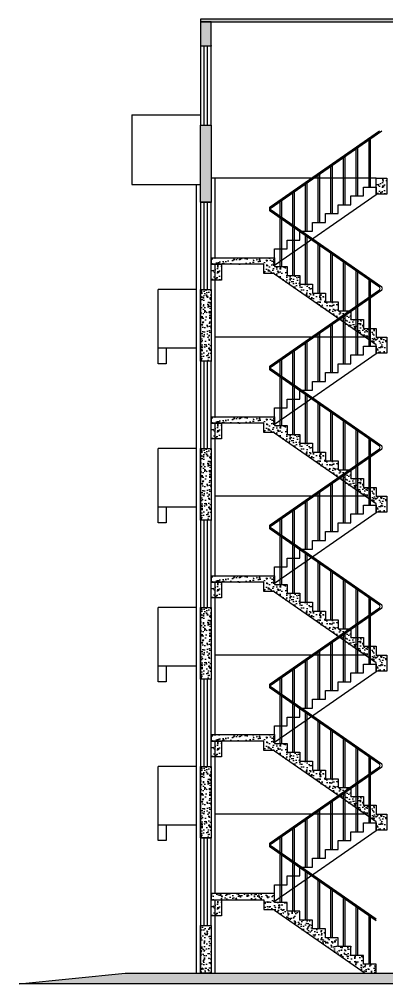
# Model space of a CAD drawing. Extents: x -14624 to 4800, y -200 to 18000.
# Drawn here: x -14624 to -7680, y -200 to 18000 of the extents above; entities that cross this region are included whole.
import ezdxf

# ---------------------------------------------------------------- set-up
doc = ezdxf.new("R2010")
doc.units = 0
doc.header["$LTSCALE"] = 10
doc.header["$MEASUREMENT"] = 0
for name, color, linetype in [('E_BALCONY', 6, 'Continuous'), ('E_LINE', 7, 'Continuous'), ('E_SPACE', 7, 'Continuous'), ('E_STAIR', 2, 'Continuous'), ('l#Beam', 40, 'Continuous'), ('l#stair', 92, 'Continuous'), ('l@Beam', 30, 'Continuous'), ('l@Column', 170, 'Continuous'), ('l@Floor', 133, 'Continuous'), ('l@Stair', 75, 'Continuous'), ('l@Wall', 201, 'Continuous'), ('S_E_STAIR', 4, 'Continuous'), ('S_STAIR', 9, 'Continuous'), ('S_WALL', 9, 'Continuous'), ('S_WINDOW', 4, 'Continuous')]:
    doc.layers.add(name, color=color, linetype=linetype)
pattern_1 = [(50, (0, 0), (182.1847, -15.9391), [19.05, -209.55]), (355, (0, 0), (-35.2428, 191.0566), [15.24, -167.64]), (100.451, (15.18, -1.33), (146.9425, 175.1167), [16.19, -178.09]), (46.1842, (0, 50.8), (271.079, -42.0423), [28.575, -314.325]), (96.6356, (22.6, 47.3), (237.4042, 247.4256), [24.285, -267.135]), (351.184, (0, 50.8), (237.4046, 247.425), [22.86, -251.46]), (21, (25.4, 38.1), (151.6149, -102.2655), [19.05, -209.55]), (326, (25.4, 38.1), (61.802, 184.188), [15.24, -167.64]), (71.4514, (38.03, 29.58), (213.4165, 81.9229), [16.19, -178.09]), (37.5, (0, 0), (3.0886, 84.55504), [0, -165.608, 0, -170.18, 0, -168.275]), (7.5, (0, 0), (66.81966, 100.18057), [0, -97.028, 0, -161.798, 0, -64.135]), (327.5, (-56.64, 0), (135.5906, -5.72874), [0, -63.5, 0, -198.12, 0, -262.89]), (317.5, (-82.04, 0), (148.1292, 25.4265), [0, -82.55, 0, -131.572, 0, -186.69])]
pattern_2 = [(50, (0, 3000), (182.1847, -15.939), [19.05, -209.55]), (355, (0, 3000), (-35.2428, 191.0566), [15.24, -167.64]), (100.451, (15.18, 2998.67), (146.9425, 175.1167), [16.19, -178.09]), (46.1842, (0, 3050.8), (271.079, -42.0423), [28.575, -314.325]), (96.6356, (22.6, 3047.3), (237.404, 247.4256), [24.285, -267.135]), (351.184, (0, 3050.8), (237.4046, 247.425), [22.86, -251.46]), (21, (25.4, 3038.1), (151.6149, -102.2655), [19.05, -209.55]), (326, (25.4, 3038.1), (61.802, 184.188), [15.24, -167.64]), (71.4514, (38.03, 3029.58), (213.4165, 81.9229), [16.19, -178.09]), (37.5, (0, 3000), (3.0886, 84.55504), [0, -165.608, 0, -170.18, 0, -168.275]), (7.5, (0, 3000), (66.81966, 100.1806), [0, -97.028, 0, -161.798, 0, -64.135]), (327.5, (-56.64, 3000), (135.5906, -5.72874), [0, -63.5, 0, -198.12, 0, -262.89]), (317.5, (-82.04, 3000), (148.1292, 25.4265), [0, -82.55, 0, -131.572, 0, -186.69])]
pattern_3 = [(50, (0, 6000), (182.1847, -15.939), [19.05, -209.55]), (355, (0, 6000), (-35.2428, 191.0566), [15.24, -167.64]), (100.451, (15.18, 5998.67), (146.9425, 175.1167), [16.19, -178.09]), (46.1842, (0, 6050.8), (271.079, -42.0423), [28.575, -314.325]), (96.6356, (22.6, 6047.3), (237.404, 247.4256), [24.285, -267.135]), (351.184, (0, 6050.8), (237.4046, 247.425), [22.86, -251.46]), (21, (25.4, 6038.1), (151.6149, -102.2655), [19.05, -209.55]), (326, (25.4, 6038.1), (61.802, 184.188), [15.24, -167.64]), (71.4514, (38.03, 6029.58), (213.4165, 81.9229), [16.19, -178.09]), (37.5, (0, 6000), (3.0886, 84.55504), [0, -165.608, 0, -170.18, 0, -168.275]), (7.5, (0, 6000), (66.81966, 100.1806), [0, -97.028, 0, -161.798, 0, -64.135]), (327.5, (-56.64, 6000), (135.5906, -5.72874), [0, -63.5, 0, -198.12, 0, -262.89]), (317.5, (-82.04, 6000), (148.1292, 25.4265), [0, -82.55, 0, -131.572, 0, -186.69])]
pattern_4 = [(50, (0, 9000), (182.1847, -15.939), [19.05, -209.55]), (355, (0, 9000), (-35.2428, 191.0566), [15.24, -167.64]), (100.451, (15.18, 8998.67), (146.9425, 175.1167), [16.19, -178.09]), (46.1842, (0, 9050.8), (271.079, -42.0423), [28.575, -314.325]), (96.6356, (22.6, 9047.3), (237.404, 247.4256), [24.285, -267.135]), (351.184, (0, 9050.8), (237.4046, 247.425), [22.86, -251.46]), (21, (25.4, 9038.1), (151.6149, -102.2655), [19.05, -209.55]), (326, (25.4, 9038.1), (61.802, 184.188), [15.24, -167.64]), (71.4514, (38.03, 9029.58), (213.4165, 81.9229), [16.19, -178.09]), (37.5, (0, 9000), (3.0886, 84.55504), [0, -165.608, 0, -170.18, 0, -168.275]), (7.5, (0, 9000), (66.81966, 100.1806), [0, -97.028, 0, -161.798, 0, -64.135]), (327.5, (-56.64, 9000), (135.5906, -5.72874), [0, -63.5, 0, -198.12, 0, -262.89]), (317.5, (-82.04, 9000), (148.1292, 25.4265), [0, -82.55, 0, -131.572, 0, -186.69])]

# ---------------------------------------------------------------- blocks, each defined once
blk = doc.blocks.new('*U3')
at = {"layer": 'E_BALCONY'}
for p, q in [((0, 0), (0, 1100)), ((725, 1100), (0, 1100)), ((0, 0), (725, 0))]:
    blk.add_line(p, q, dxfattribs=at)
blk = doc.blocks.new('$TCHSYS$SECTWIN')
for p, q in [((0.35, 0), (0.35, 1)), ((0.65, 0), (0.65, 1))]:
    blk.add_line(p, q)
blk.add_point((1, 1))

msp = doc.modelspace()

# ---------------------------------------------------------------- hatches: boundary and pattern name
at = {"layer": 'l#Beam'}
h = msp.add_hatch(dxfattribs=at)
h.set_pattern_fill('AR-CONC', color=256, scale=100)
h.set_pattern_definition([(50, (2341.28, 11161.5), (182.1847, -15.939), [19.05, -209.55]), (355, (2341.28, 11161.5), (-35.2428, 191.0566), [15.24, -167.64]), (100.451, (2356.47, 11160.17), (146.9425, 175.1167), [16.19, -178.09]), (46.1842, (2341.28, 11212.3), (271.079, -42.0423), [28.575, -314.325]), (96.6356, (2363.87, 11208.8), (237.404, 247.4256), [24.285, -267.135]), (351.184, (2341.28, 11212.3), (237.4046, 247.425), [22.86, -251.46]), (21, (2366.68, 11199.6), (151.6149, -102.2655), [19.05, -209.55]), (326, (2366.68, 11199.6), (61.802, 184.188), [15.24, -167.64]), (71.4514, (2379.32, 11191.08), (213.4165, 81.9229), [16.19, -178.09]), (37.5, (2341.285, 11161.5), (3.0886, 84.55504), [0, -165.608, 0, -170.18, 0, -168.275]), (7.5, (2341.285, 11161.5), (66.8197, 100.1806), [0, -97.028, 0, -161.798, 0, -64.135]), (327.5, (2284.64, 11161.5), (135.5906, -5.72874), [0, -63.5, 0, -198.12, 0, -262.89]), (317.5, (2259.24, 11161.5), (148.1292, 25.4265), [0, -82.55, 0, -131.572, 0, -186.69])])
h.paths.add_polyline_path([(-7680, 15000), (-7880, 15000), (-7880, 14700), (-7680, 14700)])
h = msp.add_hatch(dxfattribs=at)
h.set_pattern_fill('AR-CONC', color=256, scale=100)
h.set_pattern_definition([(50, (-778.72, 9541.53), (182.1847, -15.939), [19.05, -209.55]), (355, (-778.72, 9541.53), (-35.2428, 191.0566), [15.24, -167.64]), (100.451, (-763.53, 9540.2), (146.9425, 175.1167), [16.19, -178.09]), (46.1842, (-778.72, 9592.33), (271.079, -42.0423), [28.575, -314.325]), (96.6356, (-756.13, 9588.83), (237.404, 247.4256), [24.285, -267.135]), (351.184, (-778.72, 9592.33), (237.4046, 247.425), [22.86, -251.46]), (21, (-753.32, 9579.63), (151.6149, -102.2655), [19.05, -209.55]), (326, (-753.32, 9579.63), (61.802, 184.188), [15.24, -167.64]), (71.4514, (-740.68, 9571.11), (213.4165, 81.9229), [16.19, -178.09]), (37.5, (-778.715, 9541.53), (3.0886, 84.55504), [0, -165.608, 0, -170.18, 0, -168.275]), (7.5, (-778.715, 9541.53), (66.8197, 100.1806), [0, -97.028, 0, -161.798, 0, -64.135]), (327.5, (-835.36, 9541.53), (135.5906, -5.72874), [0, -63.5, 0, -198.12, 0, -262.89]), (317.5, (-860.76, 9541.53), (148.1292, 25.4265), [0, -82.55, 0, -131.572, 0, -186.69])])
h.paths.add_polyline_path([(-10800, 13380), (-11000, 13380), (-11000, 13080), (-10800, 13080)])
h = msp.add_hatch(dxfattribs=at)
h.set_pattern_fill('AR-CONC', color=256, scale=100)
h.set_pattern_definition([(50, (-778.72, 6541.53), (182.1847, -15.939), [19.05, -209.55]), (355, (-778.72, 6541.53), (-35.2428, 191.0566), [15.24, -167.64]), (100.451, (-763.53, 6540.2), (146.9425, 175.1167), [16.19, -178.09]), (46.1842, (-778.72, 6592.33), (271.079, -42.0423), [28.575, -314.325]), (96.6356, (-756.13, 6588.83), (237.404, 247.4256), [24.285, -267.135]), (351.184, (-778.72, 6592.33), (237.4046, 247.425), [22.86, -251.46]), (21, (-753.32, 6579.63), (151.6149, -102.2655), [19.05, -209.55]), (326, (-753.32, 6579.63), (61.802, 184.188), [15.24, -167.64]), (71.4514, (-740.68, 6571.11), (213.4165, 81.9229), [16.19, -178.09]), (37.5, (-778.715, 6541.53), (3.0886, 84.55504), [0, -165.608, 0, -170.18, 0, -168.275]), (7.5, (-778.715, 6541.53), (66.8197, 100.1806), [0, -97.028, 0, -161.798, 0, -64.135]), (327.5, (-835.36, 6541.53), (135.5906, -5.72874), [0, -63.5, 0, -198.12, 0, -262.89]), (317.5, (-860.76, 6541.53), (148.1292, 25.4265), [0, -82.55, 0, -131.572, 0, -186.69])])
h.paths.add_polyline_path([(-10800, 10380), (-11000, 10380), (-11000, 10080), (-10800, 10080)])
h = msp.add_hatch(dxfattribs=at)
h.set_pattern_fill('AR-CONC', color=256, scale=100)
h.set_pattern_definition([(50, (-778.72, 3541.53), (182.1847, -15.939), [19.05, -209.55]), (355, (-778.72, 3541.53), (-35.2428, 191.0566), [15.24, -167.64]), (100.451, (-763.53, 3540.2), (146.9425, 175.1167), [16.19, -178.09]), (46.1842, (-778.72, 3592.33), (271.079, -42.0423), [28.575, -314.325]), (96.6356, (-756.13, 3588.83), (237.404, 247.4256), [24.285, -267.135]), (351.184, (-778.72, 3592.33), (237.4046, 247.425), [22.86, -251.46]), (21, (-753.32, 3579.63), (151.6149, -102.2655), [19.05, -209.55]), (326, (-753.32, 3579.63), (61.802, 184.188), [15.24, -167.64]), (71.4514, (-740.68, 3571.11), (213.4165, 81.9229), [16.19, -178.09]), (37.5, (-778.715, 3541.53), (3.0886, 84.55504), [0, -165.608, 0, -170.18, 0, -168.275]), (7.5, (-778.715, 3541.53), (66.8197, 100.1806), [0, -97.028, 0, -161.798, 0, -64.135]), (327.5, (-835.36, 3541.53), (135.5906, -5.72874), [0, -63.5, 0, -198.12, 0, -262.89]), (317.5, (-860.76, 3541.53), (148.1292, 25.4265), [0, -82.55, 0, -131.572, 0, -186.69])])
h.paths.add_polyline_path([(-10800, 7380), (-11000, 7380), (-11000, 7080), (-10800, 7080)])
h = msp.add_hatch(dxfattribs=at)
h.set_pattern_fill('AR-CONC', color=256, scale=100)
h.set_pattern_definition([(50, (-778.72, 541.53), (182.1847, -15.939), [19.05, -209.55]), (355, (-778.72, 541.53), (-35.2428, 191.0566), [15.24, -167.64]), (100.451, (-763.53, 540.2), (146.9425, 175.1167), [16.19, -178.09]), (46.1842, (-778.72, 592.33), (271.079, -42.0423), [28.575, -314.325]), (96.6356, (-756.13, 588.83), (237.404, 247.4256), [24.285, -267.135]), (351.184, (-778.72, 592.33), (237.4046, 247.425), [22.86, -251.46]), (21, (-753.32, 579.63), (151.6149, -102.2655), [19.05, -209.55]), (326, (-753.32, 579.63), (61.802, 184.188), [15.24, -167.64]), (71.4514, (-740.68, 571.11), (213.4165, 81.9229), [16.19, -178.09]), (37.5, (-778.715, 541.53), (3.0886, 84.55504), [0, -165.608, 0, -170.18, 0, -168.275]), (7.5, (-778.715, 541.53), (66.8197, 100.1806), [0, -97.028, 0, -161.798, 0, -64.135]), (327.5, (-835.36, 541.53), (135.5906, -5.72874), [0, -63.5, 0, -198.12, 0, -262.89]), (317.5, (-860.76, 541.53), (148.1292, 25.4265), [0, -82.55, 0, -131.572, 0, -186.69])])
h.paths.add_polyline_path([(-10800, 4380), (-11000, 4380), (-11000, 4080), (-10800, 4080)])
h = msp.add_hatch(dxfattribs=at)
h.set_pattern_fill('AR-CONC', color=256, scale=100)
h.set_pattern_definition([(50, (-778.72, -2458.47), (182.1847, -15.939), [19.05, -209.55]), (355, (-778.72, -2458.47), (-35.2428, 191.0566), [15.24, -167.64]), (100.451, (-763.53, -2459.8), (146.9425, 175.1167), [16.19, -178.09]), (46.1842, (-778.72, -2407.67), (271.079, -42.0423), [28.575, -314.325]), (96.6356, (-756.13, -2411.17), (237.404, 247.4256), [24.285, -267.135]), (351.184, (-778.72, -2407.67), (237.4046, 247.425), [22.86, -251.46]), (21, (-753.32, -2420.37), (151.6149, -102.2655), [19.05, -209.55]), (326, (-753.32, -2420.37), (61.802, 184.188), [15.24, -167.64]), (71.4514, (-740.68, -2428.89), (213.4165, 81.9229), [16.19, -178.09]), (37.5, (-778.715, -2458.47), (3.0886, 84.55504), [0, -165.608, 0, -170.18, 0, -168.275]), (7.5, (-778.715, -2458.47), (66.8197, 100.1806), [0, -97.028, 0, -161.798, 0, -64.135]), (327.5, (-835.36, -2458.47), (135.5906, -5.72874), [0, -63.5, 0, -198.12, 0, -262.89]), (317.5, (-860.76, -2458.47), (148.1292, 25.4265), [0, -82.55, 0, -131.572, 0, -186.69])])
h.paths.add_polyline_path([(-10800, 1380), (-11000, 1380), (-11000, 1080), (-10800, 1080)])
at = {"layer": 'l@Floor'}
h = msp.add_hatch(dxfattribs=at)
h.set_pattern_fill('AR-CONC', color=256, scale=100)
h.set_pattern_definition(pattern_1)
h.paths.add_polyline_path([(-5660, 18000), (-11200, 18000), (-11200, 17950), (-5660, 17950)])
h = msp.add_hatch(dxfattribs=at)
h.set_pattern_fill('AR-CONC', color=256, scale=100)
h.set_pattern_definition(pattern_1)
h.paths.add_polyline_path([(2800, 0), (-12624, 0), (-14624, -200), (4800, -200)])
at = {"layer": 'l@Stair'}
h = msp.add_hatch(dxfattribs=at)
h.set_pattern_fill('AR-CONC', color=256, scale=100)
h.set_pattern_definition(pattern_4)
h.paths.add_polyline_path([(-9080, 13000), (-9320, 13000), (-9320, 13167), (-9560, 13167), (-9560, 13333), (-9800, 13333), (-9800, 13500), (-11000, 13500), (-11000, 13380), (-10000, 13380), (-10000, 13200), (-9800, 13200), (-9800, 13187), (-7880, 11854), (-7880, 11700), (-7680, 11700), (-7680, 12000), (-7880, 12000), (-7880, 12167), (-8120, 12167), (-8120, 12333), (-8360, 12333), (-8360, 12500), (-8600, 12500), (-8600, 12667), (-8840, 12667), (-8840, 12833), (-9080, 12833)])
h = msp.add_hatch(dxfattribs=at)
h.set_pattern_fill('AR-CONC', color=256, scale=100)
h.set_pattern_definition(pattern_3)
h.paths.add_polyline_path([(-9080, 10000), (-9320, 10000), (-9320, 10167), (-9560, 10167), (-9560, 10333), (-9800, 10333), (-9800, 10500), (-11000, 10500), (-11000, 10380), (-10000, 10380), (-10000, 10200), (-9800, 10200), (-9800, 10187), (-7880, 8854), (-7880, 8700), (-7680, 8700), (-7680, 9000), (-7880, 9000), (-7880, 9167), (-8120, 9167), (-8120, 9333), (-8360, 9333), (-8360, 9500), (-8600, 9500), (-8600, 9667), (-8840, 9667), (-8840, 9833), (-9080, 9833)])
h = msp.add_hatch(dxfattribs=at)
h.set_pattern_fill('AR-CONC', color=256, scale=100)
h.set_pattern_definition(pattern_2)
h.paths.add_polyline_path([(-9080, 7000), (-9320, 7000), (-9320, 7167), (-9560, 7167), (-9560, 7333), (-9800, 7333), (-9800, 7500), (-11000, 7500), (-11000, 7380), (-10000, 7380), (-10000, 7200), (-9800, 7200), (-9800, 7187), (-7880, 5854), (-7880, 5700), (-7680, 5700), (-7680, 6000), (-7880, 6000), (-7880, 6167), (-8120, 6167), (-8120, 6333), (-8360, 6333), (-8360, 6500), (-8600, 6500), (-8600, 6667), (-8840, 6667), (-8840, 6833), (-9080, 6833)])
h = msp.add_hatch(dxfattribs=at)
h.set_pattern_fill('AR-CONC', color=256, scale=100)
h.set_pattern_definition(pattern_1)
h.paths.add_polyline_path([(-9080, 4000), (-9320, 4000), (-9320, 4167), (-9560, 4167), (-9560, 4333), (-9800, 4333), (-9800, 4500), (-11000, 4500), (-11000, 4380), (-10000, 4380), (-10000, 4200), (-9800, 4200), (-9800, 4187), (-7880, 2854), (-7880, 2700), (-7680, 2700), (-7680, 3000), (-7880, 3000), (-7880, 3167), (-8120, 3167), (-8120, 3333), (-8360, 3333), (-8360, 3500), (-8600, 3500), (-8600, 3667), (-8840, 3667), (-8840, 3833), (-9080, 3833)])
h = msp.add_hatch(dxfattribs=at)
h.set_pattern_fill('AR-CONC', color=256, scale=100)
h.set_pattern_definition(pattern_1)
h.paths.add_polyline_path([(-9560, 1333), (-9800, 1333), (-9800, 1500), (-11000, 1500), (-11000, 1380), (-10000, 1380), (-10000, 1200), (-9800, 1200), (-9800, 1187), (-8090, 0), (-7880, 0), (-7880, 167), (-8120, 167), (-8120, 333), (-8360, 333), (-8360, 500), (-8600, 500), (-8600, 667), (-8840, 667), (-8840, 833), (-9080, 833), (-9080, 1000), (-9320, 1000), (-9320, 1167), (-9560, 1167)])
at = {"layer": 'l@Wall'}
h = msp.add_hatch(dxfattribs=at)
h.set_pattern_fill('AR-CONC', color=256, scale=100)
h.set_pattern_definition(pattern_1)
h.paths.add_polyline_path([(-11000, 16000), (-11200, 16000), (-11200, 14550), (-11000, 14550)])
h.paths.add_polyline_path([(-11000, 17950), (-11200, 17950), (-11200, 17500), (-11000, 17500)])
h.paths.add_polyline_path([(-5660, 17950), (-5860, 17950), (-5860, 15000), (-5660, 15000)])
h.paths.add_polyline_path([(2500, 16200), (2300, 16200), (2300, 15000), (2500, 15000)])
h = msp.add_hatch(dxfattribs=at)
h.set_pattern_fill('AR-CONC', color=256, scale=100)
h.set_pattern_definition(pattern_4)
h.paths.add_polyline_path([(-11000, 12900), (-11200, 12900), (-11200, 11550), (-11000, 11550)])
h = msp.add_hatch(dxfattribs=at)
h.set_pattern_fill('AR-CONC', color=256, scale=100)
h.set_pattern_definition(pattern_3)
h.paths.add_polyline_path([(-11000, 9900), (-11200, 9900), (-11200, 8550), (-11000, 8550)])
h = msp.add_hatch(dxfattribs=at)
h.set_pattern_fill('AR-CONC', color=256, scale=100)
h.set_pattern_definition(pattern_2)
h.paths.add_polyline_path([(-11000, 6900), (-11200, 6900), (-11200, 5550), (-11000, 5550)])
h = msp.add_hatch(dxfattribs=at)
h.set_pattern_fill('AR-CONC', color=256, scale=100)
h.set_pattern_definition(pattern_1)
h.paths.add_polyline_path([(-11000, 3900), (-11200, 3900), (-11200, 2550), (-11000, 2550)])
h = msp.add_hatch(dxfattribs=at)
h.set_pattern_fill('AR-CONC', color=256, scale=100)
h.set_pattern_definition(pattern_1)
h.paths.add_polyline_path([(-11000, 900), (-11200, 900), (-11200, 0), (-11000, 0)])

# ---------------------------------------------------------------- linework, layer by layer
at = {"layer": 'E_LINE'}
for p, q in [((-11200, 17500), (-11200, 16000)), ((-11000, 16000), (-11000, 17500)), ((-12500, 16200), (-11200, 16200)), ((-12500, 16200), (-12500, 14880)), ((-7880, 15000), (-11000, 15000)), ((-11200, 14550), (-11200, 12900)), ((-11000, 12900), (-11000, 14550)), ((-7990, 12000), (-10925, 12000)), ((-11200, 11550), (-11200, 9900)), ((-11000, 9900), (-11000, 11550)), ((-8090, 9000), (-10925, 9000)), ((-11200, 8550), (-11200, 6900)), ((-11000, 6900), (-11000, 8550)), ((-8090, 6000), (-10925, 6000)), ((-8090, 6000), (-10925, 6000)), ((-11200, 5550), (-11200, 3900)), ((-11000, 3900), (-11000, 5550)), ((-8090, 3000), (-10925, 3000)), ((-11200, 2550), (-11200, 900)), ((-11000, 900), (-11000, 2550)), ((-11275, 0), (-11200, 0)), ((-11000, 0), (-10925, 0))]:
    msp.add_line(p, q, dxfattribs=at)
at = {"layer": 'E_SPACE'}
msp.add_line((-12500, 14880), (-11200, 14880), dxfattribs=at)
at = {"layer": 'E_STAIR'}
msp.add_line((-7880, 15000), (-7880, 15000), dxfattribs=at)
at = {"layer": 'l#Beam'}
for points in [[(-11850, 11500), (-12000, 11500), (-12000, 11800), (-11850, 11800)], [(-11850, 8500), (-12000, 8500), (-12000, 8800), (-11850, 8800)], [(-11850, 5500), (-12000, 5500), (-12000, 5800), (-11850, 5800)], [(-11850, 2500), (-12000, 2500), (-12000, 2800), (-11850, 2800)]]:
    msp.add_lwpolyline(points, close=True, dxfattribs=at)
at = {"layer": 'l#stair'}
for points in [[(-9800, 13354), (-9800, 13667), (-9560, 13667), (-9560, 13833), (-9320, 13833), (-9320, 14000), (-9080, 14000), (-9080, 14167), (-8840, 14167), (-8840, 14333), (-8600, 14333), (-8600, 14500), (-8360, 14500), (-8360, 14667), (-8120, 14667), (-8120, 14833), (-7880, 14833), (-7880, 14700), (-7880, 14687), (-9800, 13354)], [(-9800, 10354), (-9800, 10667), (-9560, 10667), (-9560, 10833), (-9320, 10833), (-9320, 11000), (-9080, 11000), (-9080, 11167), (-8840, 11167), (-8840, 11333), (-8600, 11333), (-8600, 11500), (-8360, 11500), (-8360, 11667), (-8120, 11667), (-8120, 11833), (-7880, 11833), (-7880, 11700), (-7880, 11687), (-9800, 10354)], [(-9800, 7354), (-9800, 7667), (-9560, 7667), (-9560, 7833), (-9320, 7833), (-9320, 8000), (-9080, 8000), (-9080, 8167), (-8840, 8167), (-8840, 8333), (-8600, 8333), (-8600, 8500), (-8360, 8500), (-8360, 8667), (-8120, 8667), (-8120, 8833), (-7880, 8833), (-7880, 8700), (-7880, 8687), (-9800, 7354)], [(-9800, 4354), (-9800, 4667), (-9560, 4667), (-9560, 4833), (-9320, 4833), (-9320, 5000), (-9080, 5000), (-9080, 5167), (-8840, 5167), (-8840, 5333), (-8600, 5333), (-8600, 5500), (-8360, 5500), (-8360, 5667), (-8120, 5667), (-8120, 5833), (-7880, 5833), (-7880, 5700), (-7880, 5687), (-9800, 4354)], [(-9800, 1354), (-9800, 1667), (-9560, 1667), (-9560, 1833), (-9320, 1833), (-9320, 2000), (-9080, 2000), (-9080, 2167), (-8840, 2167), (-8840, 2333), (-8600, 2333), (-8600, 2500), (-8360, 2500), (-8360, 2667), (-8120, 2667), (-8120, 2833), (-7880, 2833), (-7880, 2700), (-7880, 2687), (-9800, 1354)]]:
    msp.add_lwpolyline(points, dxfattribs=at)
at = {"layer": 'l@Beam'}
for points in [[(-7680, 14700), (-7880, 14700), (-7880, 15000), (-7680, 15000)], [(-10800, 13080), (-11000, 13080), (-11000, 13380), (-10800, 13380)], [(-10800, 10080), (-11000, 10080), (-11000, 10380), (-10800, 10380)], [(-10800, 7080), (-11000, 7080), (-11000, 7380), (-10800, 7380)], [(-10800, 4080), (-11000, 4080), (-11000, 4380), (-10800, 4380)], [(-10800, 1080), (-11000, 1080), (-11000, 1380), (-10800, 1380)]]:
    msp.add_lwpolyline(points, close=True, dxfattribs=at)
at = {"layer": 'l@Column'}
for p, q in [((-10925, 13500), (-10925, 15000)), ((-11275, 12000), (-11275, 14880)), ((-10925, 12000), (-10925, 13380)), ((-11275, 9000), (-11275, 12000)), ((-10925, 10500), (-10925, 12000)), ((-10925, 9000), (-10925, 10380)), ((-11275, 6000), (-11275, 9000)), ((-10925, 7500), (-10925, 9000)), ((-10925, 6000), (-10925, 7380)), ((-11275, 3000), (-11275, 6000)), ((-10925, 4500), (-10925, 6000)), ((-10925, 3000), (-10925, 4380)), ((-11275, 0), (-11275, 3000)), ((-10925, 1500), (-10925, 3000)), ((-10925, 0), (-10925, 1380))]:
    msp.add_line(p, q, dxfattribs=at)
at = {"layer": 'l@Floor'}
for points in [[(-11200, 17950), (-5660, 17950), (-5660, 18000), (-11200, 18000), (-11200, 17950)], [(-14624, -200), (-12624, 0), (2800, 0), (4800, -200), (-14624, -200)]]:
    msp.add_lwpolyline(points, dxfattribs=at)
at = {"layer": 'l@Stair'}
for points in [[(-11000, 13500), (-9800, 13500), (-9800, 13333), (-9560, 13333), (-9560, 13167), (-9320, 13167), (-9320, 13000), (-9080, 13000), (-9080, 12833), (-8840, 12833), (-8840, 12667), (-8600, 12667), (-8600, 12500), (-8360, 12500), (-8360, 12333), (-8120, 12333), (-8120, 12167), (-7880, 12167), (-7880, 12000), (-7680, 12000), (-7680, 11700), (-7880, 11700), (-7880, 11854), (-9800, 13187), (-9800, 13200), (-10000, 13200), (-10000, 13380), (-11000, 13380), (-11000, 13500)], [(-11000, 10500), (-9800, 10500), (-9800, 10333), (-9560, 10333), (-9560, 10167), (-9320, 10167), (-9320, 10000), (-9080, 10000), (-9080, 9833), (-8840, 9833), (-8840, 9667), (-8600, 9667), (-8600, 9500), (-8360, 9500), (-8360, 9333), (-8120, 9333), (-8120, 9167), (-7880, 9167), (-7880, 9000), (-7680, 9000), (-7680, 8700), (-7880, 8700), (-7880, 8854), (-9800, 10187), (-9800, 10200), (-10000, 10200), (-10000, 10380), (-11000, 10380), (-11000, 10500)], [(-11000, 7500), (-9800, 7500), (-9800, 7333), (-9560, 7333), (-9560, 7167), (-9320, 7167), (-9320, 7000), (-9080, 7000), (-9080, 6833), (-8840, 6833), (-8840, 6667), (-8600, 6667), (-8600, 6500), (-8360, 6500), (-8360, 6333), (-8120, 6333), (-8120, 6167), (-7880, 6167), (-7880, 6000), (-7680, 6000), (-7680, 5700), (-7880, 5700), (-7880, 5854), (-9800, 7187), (-9800, 7200), (-10000, 7200), (-10000, 7380), (-11000, 7380), (-11000, 7500)], [(-11000, 4500), (-9800, 4500), (-9800, 4333), (-9560, 4333), (-9560, 4167), (-9320, 4167), (-9320, 4000), (-9080, 4000), (-9080, 3833), (-8840, 3833), (-8840, 3667), (-8600, 3667), (-8600, 3500), (-8360, 3500), (-8360, 3333), (-8120, 3333), (-8120, 3167), (-7880, 3167), (-7880, 3000), (-7680, 3000), (-7680, 2700), (-7880, 2700), (-7880, 2854), (-9800, 4187), (-9800, 4200), (-10000, 4200), (-10000, 4380), (-11000, 4380), (-11000, 4500)], [(-7880, 0), (-7880, 167), (-8120, 167), (-8120, 333), (-8360, 333), (-8360, 500), (-8600, 500), (-8600, 667), (-8840, 667), (-8840, 833), (-9080, 833), (-9080, 1000), (-9320, 1000), (-9320, 1167), (-9560, 1167), (-9560, 1333), (-9800, 1333), (-9800, 1500), (-11000, 1500), (-11000, 1380), (-10000, 1380), (-10000, 1200), (-9800, 1200), (-9800, 1187), (-8090, 0)]]:
    msp.add_lwpolyline(points, dxfattribs=at)
at = {"layer": 'l@Wall'}
for points in [[(-11200, 17500), (-11000, 17500), (-11000, 17950), (-11200, 17950), (-11200, 17500)], [(-11000, 14550), (-11200, 14550), (-11200, 16000), (-11000, 16000), (-11000, 14550)], [(-11200, 900), (-11000, 900), (-11000, 0), (-11200, 0), (-11200, 900)]]:
    msp.add_lwpolyline(points, dxfattribs=at)
for points in [[(-11200, 12900), (-11000, 12900), (-11000, 11550), (-11200, 11550)], [(-11200, 9900), (-11000, 9900), (-11000, 8550), (-11200, 8550)], [(-11200, 6900), (-11000, 6900), (-11000, 5550), (-11200, 5550)], [(-11200, 3900), (-11000, 3900), (-11000, 2550), (-11200, 2550)]]:
    msp.add_lwpolyline(points, close=True, dxfattribs=at)
at = {"layer": 'S_E_STAIR'}
for p, q in [((-9885, 14458), (-7817, 15894)), ((-9885, 14428), (-7774, 15894)), ((-8015, 14833), (-8015, 15726)), ((-7985, 14833), (-7985, 15747)), ((-8255, 14667), (-8255, 15560)), ((-8225, 14667), (-8225, 15580)), ((-8495, 14500), (-8495, 15393)), ((-8465, 14500), (-8465, 15414)), ((-8735, 14333), (-8735, 15226)), ((-8705, 14333), (-8705, 15247)), ((-8975, 14167), (-8975, 15060)), ((-8945, 14167), (-8945, 15080)), ((-9425, 13833), (-9425, 14747)), ((-9215, 14000), (-9215, 14893)), ((-9185, 14000), (-9185, 14914)), ((-9665, 13667), (-9665, 14580)), ((-9455, 13833), (-9455, 14726)), ((-7774, 12943), (-9885, 14409)), ((-7817, 12943), (-9885, 14379)), ((-9695, 13667), (-9695, 14560)), ((-9695, 13333), (-9695, 14247)), ((-9665, 13333), (-9665, 14226)), ((-9455, 13167), (-9455, 14080)), ((-9425, 13167), (-9425, 14060)), ((-9215, 13000), (-9215, 13914)), ((-9185, 13000), (-9185, 13893)), ((-8975, 12833), (-8975, 13747)), ((-8945, 12833), (-8945, 13726)), ((-8735, 12667), (-8735, 13580)), ((-8705, 12667), (-8705, 13560)), ((-8495, 12500), (-8495, 13414)), ((-8465, 12500), (-8465, 13393)), ((-8255, 12333), (-8255, 13247)), ((-8225, 12333), (-8225, 13226)), ((-8015, 12167), (-8015, 13080)), ((-7985, 12167), (-7985, 13060)), ((-9885, 11458), (-7817, 12894)), ((-9885, 11428), (-7774, 12894)), ((-7985, 11833), (-7985, 12747)), ((-8255, 11667), (-8255, 12560)), ((-8225, 11667), (-8225, 12580)), ((-8015, 11833), (-8015, 12726)), ((-8495, 11500), (-8495, 12393)), ((-8465, 11500), (-8465, 12414)), ((-8735, 11333), (-8735, 12226)), ((-8705, 11333), (-8705, 12247)), ((-8975, 11167), (-8975, 12060)), ((-8945, 11167), (-8945, 12080)), ((-9215, 11000), (-9215, 11893)), ((-9185, 11000), (-9185, 11914)), ((-9455, 10833), (-9455, 11726)), ((-9425, 10833), (-9425, 11747)), ((-9695, 10667), (-9695, 11560)), ((-9665, 10667), (-9665, 11580)), ((-7774, 9943), (-9885, 11409)), ((-7817, 9943), (-9885, 11379)), ((-9695, 10333), (-9695, 11247)), ((-9665, 10333), (-9665, 11226)), ((-9455, 10167), (-9455, 11080)), ((-9425, 10167), (-9425, 11060)), ((-9215, 10000), (-9215, 10914)), ((-9185, 10000), (-9185, 10893)), ((-8975, 9833), (-8975, 10747)), ((-8945, 9833), (-8945, 10726)), ((-8735, 9667), (-8735, 10580)), ((-8705, 9667), (-8705, 10560)), ((-8495, 9500), (-8495, 10414)), ((-8465, 9500), (-8465, 10393)), ((-8255, 9333), (-8255, 10247)), ((-8225, 9333), (-8225, 10226)), ((-8015, 9167), (-8015, 10080)), ((-7985, 9167), (-7985, 10060)), ((-9885, 8458), (-7817, 9894)), ((-9885, 8428), (-7774, 9894)), ((-8015, 8833), (-8015, 9726)), ((-7985, 8833), (-7985, 9747)), ((-8255, 8667), (-8255, 9560)), ((-8225, 8667), (-8225, 9580)), ((-8495, 8500), (-8495, 9393)), ((-8465, 8500), (-8465, 9414)), ((-8735, 8333), (-8735, 9226)), ((-8705, 8333), (-8705, 9247)), ((-8975, 8167), (-8975, 9060)), ((-8945, 8167), (-8945, 9080)), ((-9425, 7833), (-9425, 8747)), ((-9215, 8000), (-9215, 8893)), ((-9185, 8000), (-9185, 8914)), ((-9695, 7667), (-9695, 8560)), ((-9665, 7667), (-9665, 8580)), ((-9455, 7833), (-9455, 8726)), ((-7774, 6943), (-9885, 8409)), ((-7817, 6943), (-9885, 8379)), ((-9695, 7333), (-9695, 8247)), ((-9665, 7333), (-9665, 8226)), ((-9455, 7167), (-9455, 8080)), ((-9425, 7167), (-9425, 8060)), ((-9215, 7000), (-9215, 7914)), ((-9185, 7000), (-9185, 7893)), ((-8975, 6833), (-8975, 7747)), ((-8945, 6833), (-8945, 7726)), ((-8735, 6667), (-8735, 7580)), ((-8705, 6667), (-8705, 7560)), ((-8495, 6500), (-8495, 7414)), ((-8465, 6500), (-8465, 7393)), ((-8255, 6333), (-8255, 7247)), ((-8225, 6333), (-8225, 7226)), ((-8015, 6167), (-8015, 7080)), ((-7985, 6167), (-7985, 7060)), ((-9885, 5458), (-7817, 6894)), ((-9885, 5428), (-7774, 6894)), ((-7985, 5833), (-7985, 6747)), ((-8255, 5667), (-8255, 6560)), ((-8225, 5667), (-8225, 6580)), ((-8015, 5833), (-8015, 6726)), ((-8495, 5500), (-8495, 6393)), ((-8465, 5500), (-8465, 6414)), ((-8735, 5333), (-8735, 6226)), ((-8705, 5333), (-8705, 6247)), ((-8975, 5167), (-8975, 6060)), ((-8945, 5167), (-8945, 6080)), ((-9215, 5000), (-9215, 5893)), ((-9185, 5000), (-9185, 5914)), ((-9455, 4833), (-9455, 5726)), ((-9425, 4833), (-9425, 5747)), ((-9695, 4667), (-9695, 5560)), ((-9665, 4667), (-9665, 5580)), ((-7774, 3943), (-9885, 5409)), ((-7817, 3943), (-9885, 5379)), ((-9695, 4333), (-9695, 5247)), ((-9665, 4333), (-9665, 5226)), ((-9455, 4167), (-9455, 5080)), ((-9425, 4167), (-9425, 5060)), ((-9215, 4000), (-9215, 4914)), ((-9185, 4000), (-9185, 4893)), ((-8975, 3833), (-8975, 4747)), ((-8945, 3833), (-8945, 4726)), ((-8735, 3667), (-8735, 4580)), ((-8705, 3667), (-8705, 4560)), ((-8495, 3500), (-8495, 4414)), ((-8465, 3500), (-8465, 4393)), ((-8255, 3333), (-8255, 4247)), ((-8225, 3333), (-8225, 4226)), ((-8015, 3167), (-8015, 4080)), ((-7985, 3167), (-7985, 4060)), ((-9885, 2458), (-7817, 3894)), ((-9885, 2428), (-7774, 3894)), ((-8015, 2833), (-8015, 3726)), ((-7985, 2833), (-7985, 3747)), ((-8255, 2667), (-8255, 3560)), ((-8225, 2667), (-8225, 3580)), ((-8495, 2500), (-8495, 3393)), ((-8465, 2500), (-8465, 3414)), ((-8735, 2333), (-8735, 3226)), ((-8705, 2333), (-8705, 3247)), ((-9185, 2000), (-9185, 2914)), ((-8975, 2167), (-8975, 3060)), ((-8945, 2167), (-8945, 3080)), ((-9425, 1833), (-9425, 2747)), ((-9215, 2000), (-9215, 2893)), ((-9695, 1667), (-9695, 2560)), ((-9665, 1667), (-9665, 2580)), ((-9455, 1833), (-9455, 2726)), ((-7880, 1017), (-9885, 2409)), ((-7880, 987), (-9885, 2379)), ((-9695, 1333), (-9695, 2247)), ((-9665, 1333), (-9665, 2226)), ((-9455, 1167), (-9455, 2080)), ((-9425, 1167), (-9425, 2060)), ((-9215, 1000), (-9215, 1914)), ((-9185, 1000), (-9185, 1893)), ((-8975, 833), (-8975, 1747)), ((-8945, 833), (-8945, 1726)), ((-8735, 667), (-8735, 1580)), ((-8705, 667), (-8705, 1560)), ((-8495, 500), (-8495, 1414)), ((-8465, 500), (-8465, 1393)), ((-8255, 333), (-8255, 1247)), ((-8225, 333), (-8225, 1226)), ((-8015, 167), (-8015, 1080)), ((-7985, 167), (-7985, 1060))]:
    msp.add_line(p, q, dxfattribs=at)
for centre, start, end in [((-9867, 14433), 124.7784, 235.2216), ((-9867, 14403), 124.7784, 235.2216), ((-7834, 12918), 304.7784, 55.2216), ((-7791, 12918), 304.7784, 55.2216), ((-9867, 11433), 124.7784, 235.2216), ((-9867, 11403), 124.7784, 235.2216), ((-7834, 9918), 304.7784, 55.2216), ((-7791, 9918), 304.7784, 55.2216), ((-9867, 8433), 124.7784, 235.2216), ((-9867, 8403), 124.7784, 235.2216), ((-7834, 6918), 304.7784, 55.2216), ((-7834, 6918), 304.7784, 55.2216), ((-7791, 6918), 304.7784, 55.2216), ((-7791, 6918), 304.7784, 55.2216), ((-9867, 5433), 124.7784, 235.2216), ((-9867, 5403), 124.7784, 235.2216), ((-7834, 3918), 304.7784, 55.2216), ((-7791, 3918), 304.7784, 55.2216), ((-9867, 2433), 124.7784, 235.2216), ((-9867, 2403), 124.7784, 235.2216)]:
    msp.add_arc(centre, 30, start, end, dxfattribs=at)
at = {"layer": 'S_STAIR'}
for p, q in [((-11000, 13500), (-11000, 13380)), ((-11000, 10500), (-11000, 10380)), ((-11000, 7500), (-11000, 7380)), ((-11000, 4500), (-11000, 4380)), ((-11000, 1500), (-11000, 1380))]:
    msp.add_line(p, q, dxfattribs=at)
at = {"layer": 'S_WALL'}
for p, q in [((-11200, 17500), (-11000, 17500)), ((-11200, 16000), (-11000, 16000)), ((-11200, 14550), (-11000, 14550)), ((-11200, 14550), (-11000, 14550)), ((-11200, 12900), (-11000, 12900)), ((-11200, 12900), (-11200, 11550)), ((-11000, 12900), (-11000, 11550)), ((-11200, 9900), (-11000, 9900)), ((-11200, 9900), (-11200, 8550)), ((-11000, 9900), (-11000, 8550)), ((-11200, 6900), (-11000, 6900)), ((-11200, 6900), (-11200, 5550)), ((-11000, 6900), (-11000, 5550)), ((-11200, 3900), (-11000, 3900)), ((-11200, 3900), (-11200, 2550)), ((-11000, 3900), (-11000, 2550)), ((-11200, 2550), (-11000, 2550)), ((-11200, 900), (-11000, 900)), ((-11200, 900), (-11200, 0)), ((-11000, 900), (-11000, 0))]:
    msp.add_line(p, q, dxfattribs=at)

# ---------------------------------------------------------------- block references
at = {"layer": 'E_BALCONY'}
for p in [(-12000, 11800), (-12000, 8800), (-12000, 5800), (-12000, 2800)]:
    msp.add_blockref('*U3', p, dxfattribs=at)
at = {"layer": 'S_WINDOW', "xscale": 200, "zscale": 200}
for p, yscale in [((-11200, 16000), 1500), ((-11200, 12900), 1650), ((-11200, 9900), 1650), ((-11200, 6900), 1650), ((-11200, 3900), 1650), ((-11200, 900), 1650)]:
    msp.add_blockref('$TCHSYS$SECTWIN', p, dxfattribs=dict(at, yscale=yscale))

doc.saveas('drawing.dxf')
